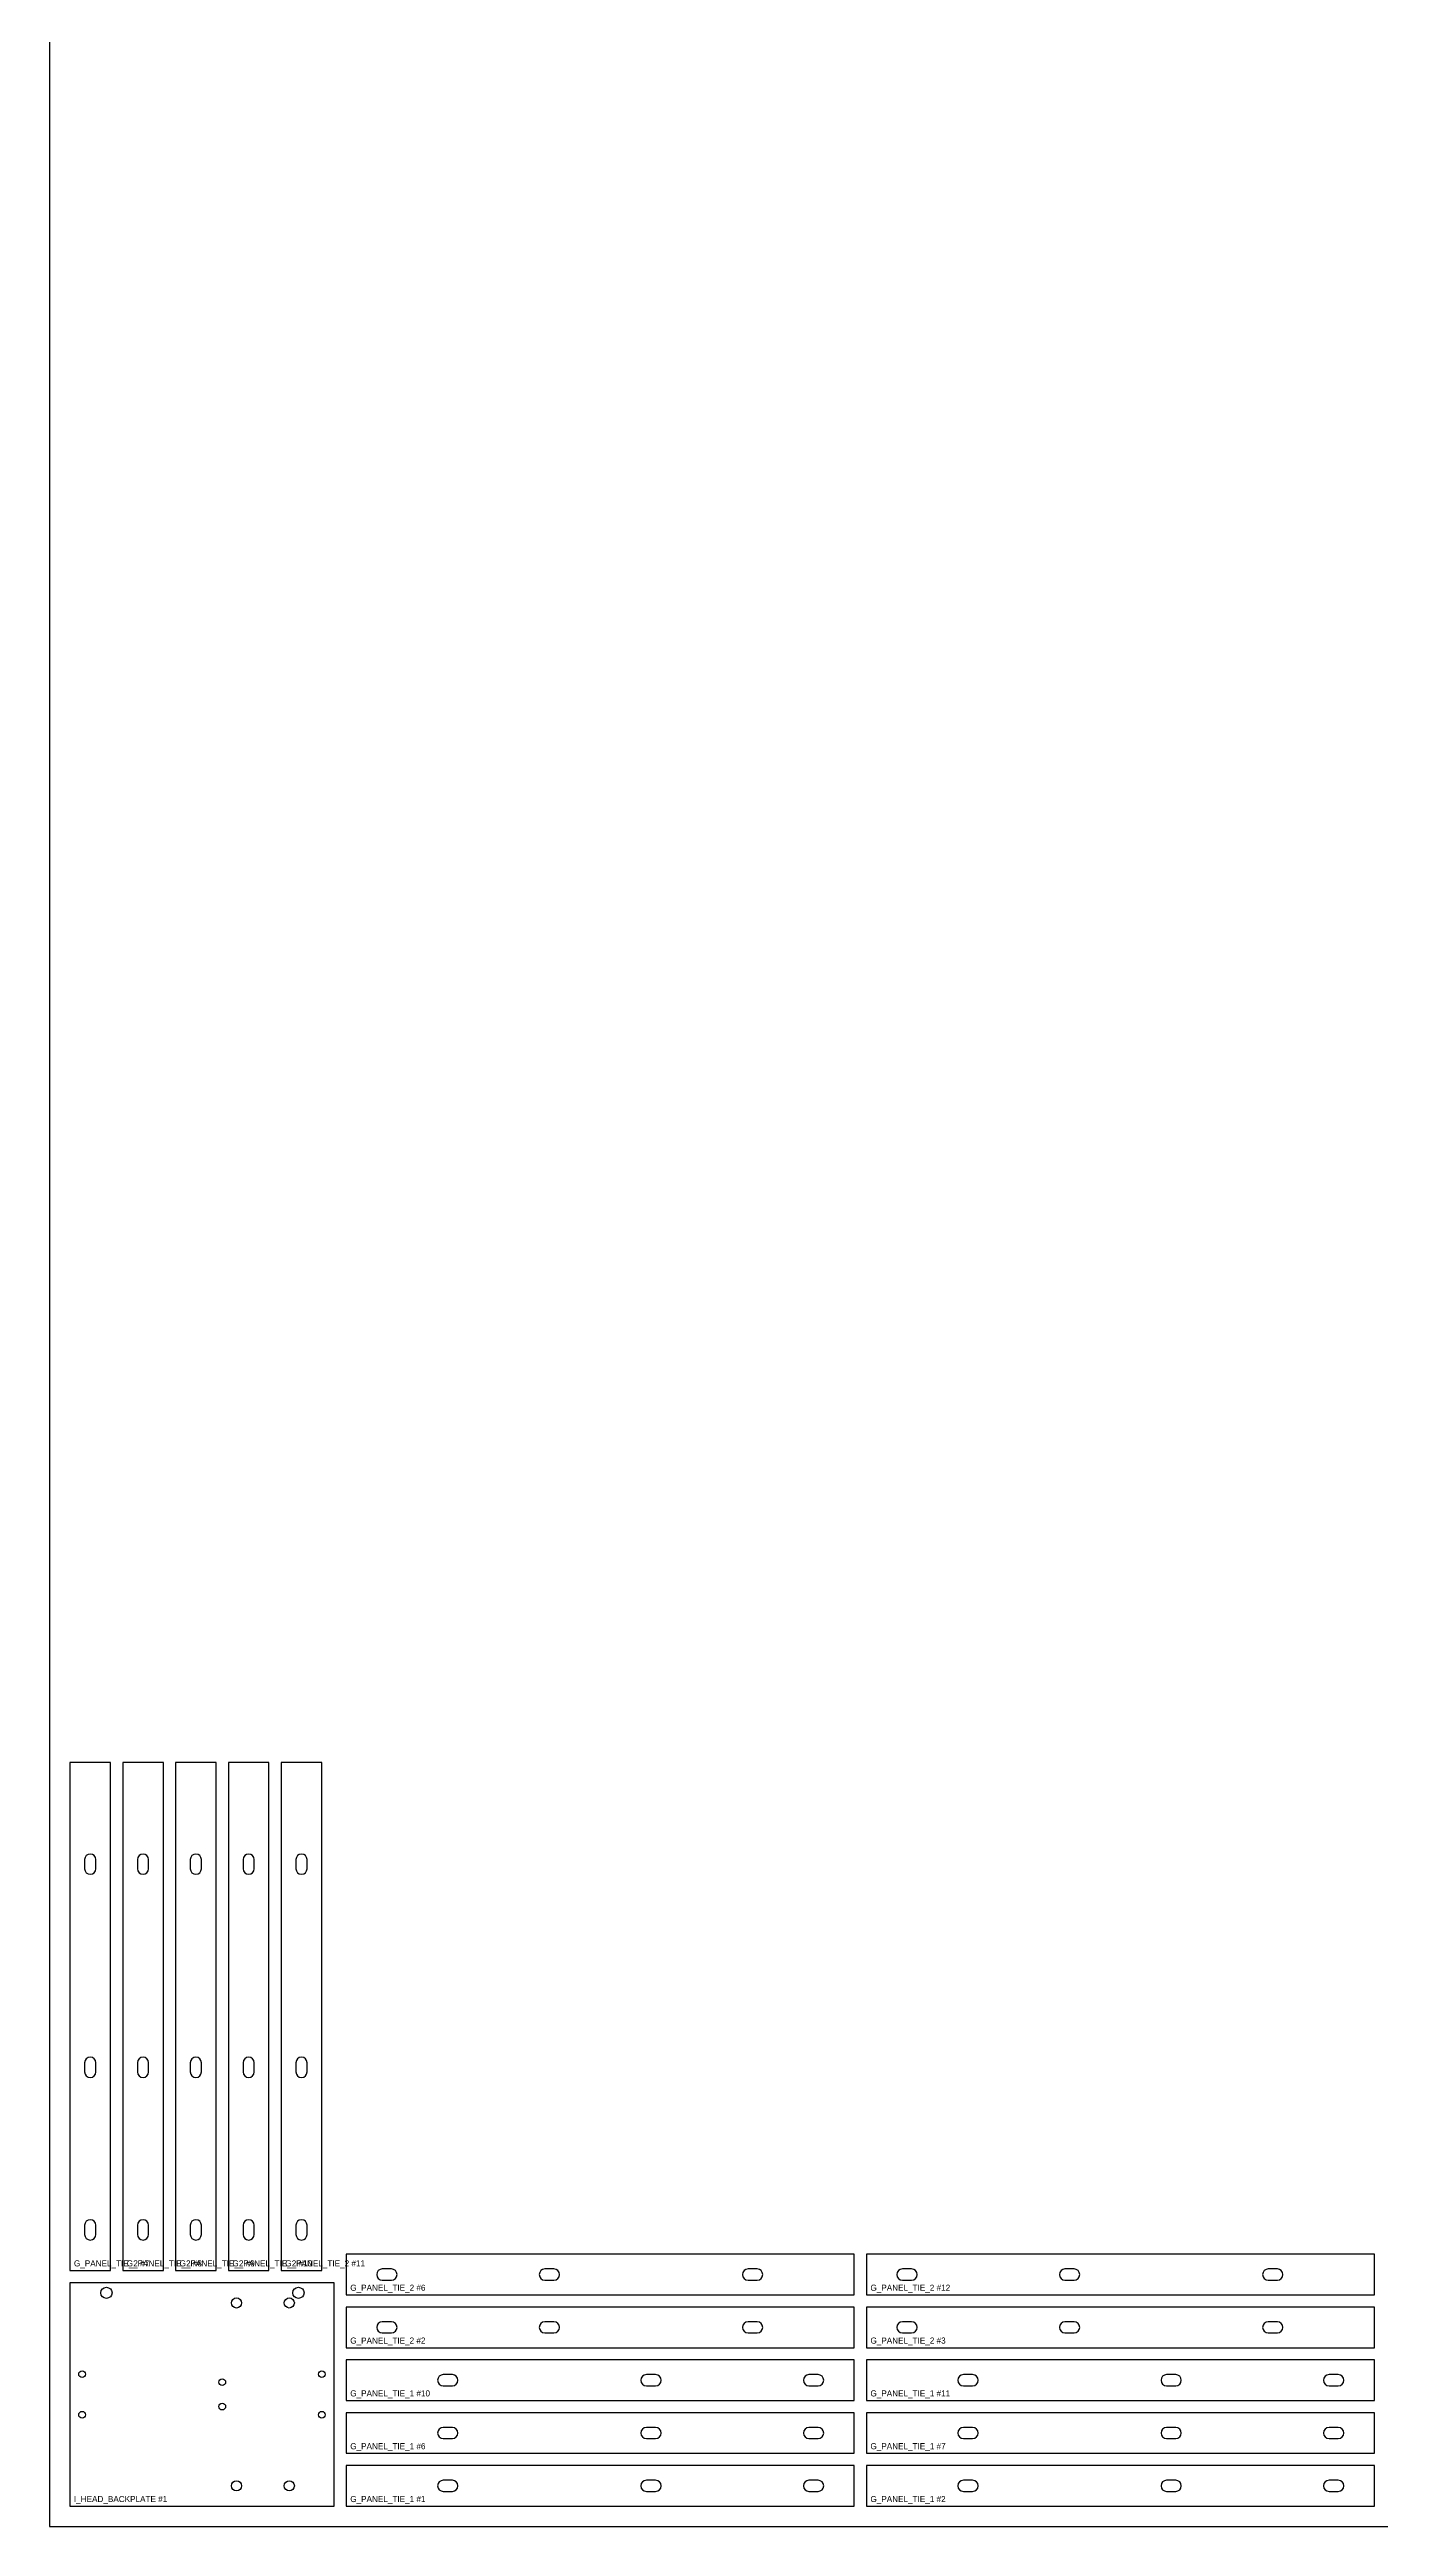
# Model space of a CAD drawing. Header units: millimetres. Extents: x 0 to 1219, y 0 to 2438.
# Drawn here: x 0 to 655, y 0 to 1219 of the extents above; entities that cross this region are included whole.
import ezdxf

# ---------------------------------------------------------------- set-up
doc = ezdxf.new("R2010")
doc.units = ezdxf.units.MM
for name, color, linetype in [('CUT_HOLES', 7, 'Continuous'), ('CUT_OUTER', 7, 'Continuous'), ('PART_MARK_NO_CUT', 7, 'Continuous'), ('STOCK_NO_CUT', 7, 'Continuous')]:
    doc.layers.add(name, color=color, linetype=linetype)

msp = doc.modelspace()

# ---------------------------------------------------------------- linework, layer by layer
at = {"layer": 'CUT_HOLES'}
for points in [[(22.75, 323.75), (22.75, 328.25, 1), (17.25, 328.25), (17.25, 323.75, 1)], [(48.75, 323.75), (48.75, 328.25, 1), (43.25, 328.25), (43.25, 323.75, 1)], [(74.75, 323.75), (74.75, 328.25, 1), (69.25, 328.25), (69.25, 323.75, 1)], [(100.75, 323.75), (100.75, 328.25, 1), (95.25, 328.25), (95.25, 323.75, 1)], [(126.75, 323.75), (126.75, 328.25, 1), (121.25, 328.25), (121.25, 323.75, 1)], [(22.75, 223.75), (22.75, 228.25, 1), (17.25, 228.25), (17.25, 223.75, 1)], [(48.75, 223.75), (48.75, 228.25, 1), (43.25, 228.25), (43.25, 223.75, 1)], [(74.75, 223.75), (74.75, 228.25, 1), (69.25, 228.25), (69.25, 223.75, 1)], [(100.75, 223.75), (100.75, 228.25, 1), (95.25, 228.25), (95.25, 223.75, 1)], [(126.75, 223.75), (126.75, 228.25, 1), (121.25, 228.25), (121.25, 223.75, 1)], [(22.75, 143.75), (22.75, 148.25, 1), (17.25, 148.25), (17.25, 143.75, 1)], [(48.75, 143.75), (48.75, 148.25, 1), (43.25, 148.25), (43.25, 143.75, 1)], [(74.75, 143.75), (74.75, 148.25, 1), (69.25, 148.25), (69.25, 143.75, 1)], [(100.75, 143.75), (100.75, 148.25, 1), (95.25, 148.25), (95.25, 143.75, 1)], [(126.75, 143.75), (126.75, 148.25, 1), (121.25, 148.25), (121.25, 143.75, 1)], [(163.75, 121.25), (168.25, 121.25, 1), (168.25, 126.75), (163.75, 126.75, 1)], [(243.75, 121.25), (248.25, 121.25, 1), (248.25, 126.75), (243.75, 126.75, 1)], [(343.75, 121.25), (348.25, 121.25, 1), (348.25, 126.75), (343.75, 126.75, 1)], [(419.75, 121.25), (424.25, 121.25, 1), (424.25, 126.75), (419.75, 126.75, 1)], [(499.75, 121.25), (504.25, 121.25, 1), (504.25, 126.75), (499.75, 126.75, 1)], [(599.75, 121.25), (604.25, 121.25, 1), (604.25, 126.75), (599.75, 126.75, 1)], [(163.75, 95.25), (168.25, 95.25, 1), (168.25, 100.75), (163.75, 100.75, 1)], [(243.75, 95.25), (248.25, 95.25, 1), (248.25, 100.75), (243.75, 100.75, 1)], [(343.75, 95.25), (348.25, 95.25, 1), (348.25, 100.75), (343.75, 100.75, 1)], [(419.75, 95.25), (424.25, 95.25, 1), (424.25, 100.75), (419.75, 100.75, 1)], [(499.75, 95.25), (504.25, 95.25, 1), (504.25, 100.75), (499.75, 100.75, 1)], [(599.75, 95.25), (604.25, 95.25, 1), (604.25, 100.75), (599.75, 100.75, 1)], [(193.75, 69.25), (198.25, 69.25, 1), (198.25, 74.75), (193.75, 74.75, 1)], [(293.75, 69.25), (298.25, 69.25, 1), (298.25, 74.75), (293.75, 74.75, 1)], [(373.75, 69.25), (378.25, 69.25, 1), (378.25, 74.75), (373.75, 74.75, 1)], [(449.75, 69.25), (454.25, 69.25, 1), (454.25, 74.75), (449.75, 74.75, 1)], [(549.75, 69.25), (554.25, 69.25, 1), (554.25, 74.75), (549.75, 74.75, 1)], [(629.75, 69.25), (634.25, 69.25, 1), (634.25, 74.75), (629.75, 74.75, 1)], [(193.75, 43.25), (198.25, 43.25, 1), (198.25, 48.75), (193.75, 48.75, 1)], [(293.75, 43.25), (298.25, 43.25, 1), (298.25, 48.75), (293.75, 48.75, 1)], [(373.75, 43.25), (378.25, 43.25, 1), (378.25, 48.75), (373.75, 48.75, 1)], [(449.75, 43.25), (454.25, 43.25, 1), (454.25, 48.75), (449.75, 48.75, 1)], [(549.75, 43.25), (554.25, 43.25, 1), (554.25, 48.75), (549.75, 48.75, 1)], [(629.75, 43.25), (634.25, 43.25, 1), (634.25, 48.75), (629.75, 48.75, 1)], [(193.75, 17.25), (198.25, 17.25, 1), (198.25, 22.75), (193.75, 22.75, 1)], [(293.75, 17.25), (298.25, 17.25, 1), (298.25, 22.75), (293.75, 22.75, 1)], [(373.75, 17.25), (378.25, 17.25, 1), (378.25, 22.75), (373.75, 22.75, 1)], [(449.75, 17.25), (454.25, 17.25, 1), (454.25, 22.75), (449.75, 22.75, 1)], [(549.75, 17.25), (554.25, 17.25, 1), (554.25, 22.75), (549.75, 22.75, 1)], [(629.75, 17.25), (634.25, 17.25, 1), (634.25, 22.75), (629.75, 22.75, 1)]]:
    msp.add_lwpolyline(points, format="xyb", close=True, dxfattribs=at)
for centre, radius in [((28, 115), 2.75), ((92, 110), 2.5), ((118, 110), 2.5), ((122.5, 115), 2.75), ((16, 75), 1.65), ((134, 75), 1.65), ((85, 71), 1.65), ((16, 55), 1.65), ((85, 59), 1.65), ((134, 55), 1.65), ((92, 20), 2.5), ((118, 20), 2.5)]:
    msp.add_circle(centre, radius, dxfattribs=at)
at = {"layer": 'CUT_OUTER'}
for points in [[(30, 126), (30, 376), (10, 376), (10, 126)], [(56, 126), (56, 376), (36, 376), (36, 126)], [(82, 126), (82, 376), (62, 376), (62, 126)], [(108, 126), (108, 376), (88, 376), (88, 126)], [(134, 126), (134, 376), (114, 376), (114, 126)], [(146, 114), (396, 114), (396, 134), (146, 134)], [(402, 114), (652, 114), (652, 134), (402, 134)], [(140, 10), (140, 120), (10, 120), (10, 10)], [(146, 88), (396, 88), (396, 108), (146, 108)], [(402, 88), (652, 88), (652, 108), (402, 108)], [(146, 62), (396, 62), (396, 82), (146, 82)], [(402, 62), (652, 62), (652, 82), (402, 82)], [(146, 36), (396, 36), (396, 56), (146, 56)], [(402, 36), (652, 36), (652, 56), (402, 56)], [(146, 10), (396, 10), (396, 30), (146, 30)], [(402, 10), (652, 10), (652, 30), (402, 30)]]:
    msp.add_lwpolyline(points, close=True, dxfattribs=at)
at = {"layer": 'STOCK_NO_CUT'}
msp.add_lwpolyline([(0, 0), (1219.2, 0), (1219.2, 2438.4), (0, 2438.4)], close=True, dxfattribs=at)

# ---------------------------------------------------------------- texts
at = {"layer": 'PART_MARK_NO_CUT'}
for s, p in [('G_PANEL_TIE_2 #7', (12, 128)), ('G_PANEL_TIE_2 #8', (38, 128)), ('G_PANEL_TIE_2 #9', (64, 128)), ('G_PANEL_TIE_2 #10', (90, 128)), ('G_PANEL_TIE_2 #11', (116, 128)), ('G_PANEL_TIE_2 #6', (148, 116)), ('G_PANEL_TIE_2 #12', (404, 116)), ('G_PANEL_TIE_2 #2', (148, 90)), ('G_PANEL_TIE_2 #3', (404, 90)), ('G_PANEL_TIE_1 #10', (148, 64)), ('G_PANEL_TIE_1 #11', (404, 64)), ('G_PANEL_TIE_1 #6', (148, 38)), ('G_PANEL_TIE_1 #7', (404, 38)), ('I_HEAD_BACKPLATE #1', (12, 12)), ('G_PANEL_TIE_1 #1', (148, 12)), ('G_PANEL_TIE_1 #2', (404, 12))]:
    msp.add_text(s, height=3, dxfattribs=at).set_placement(p)

doc.saveas('drawing.dxf')
